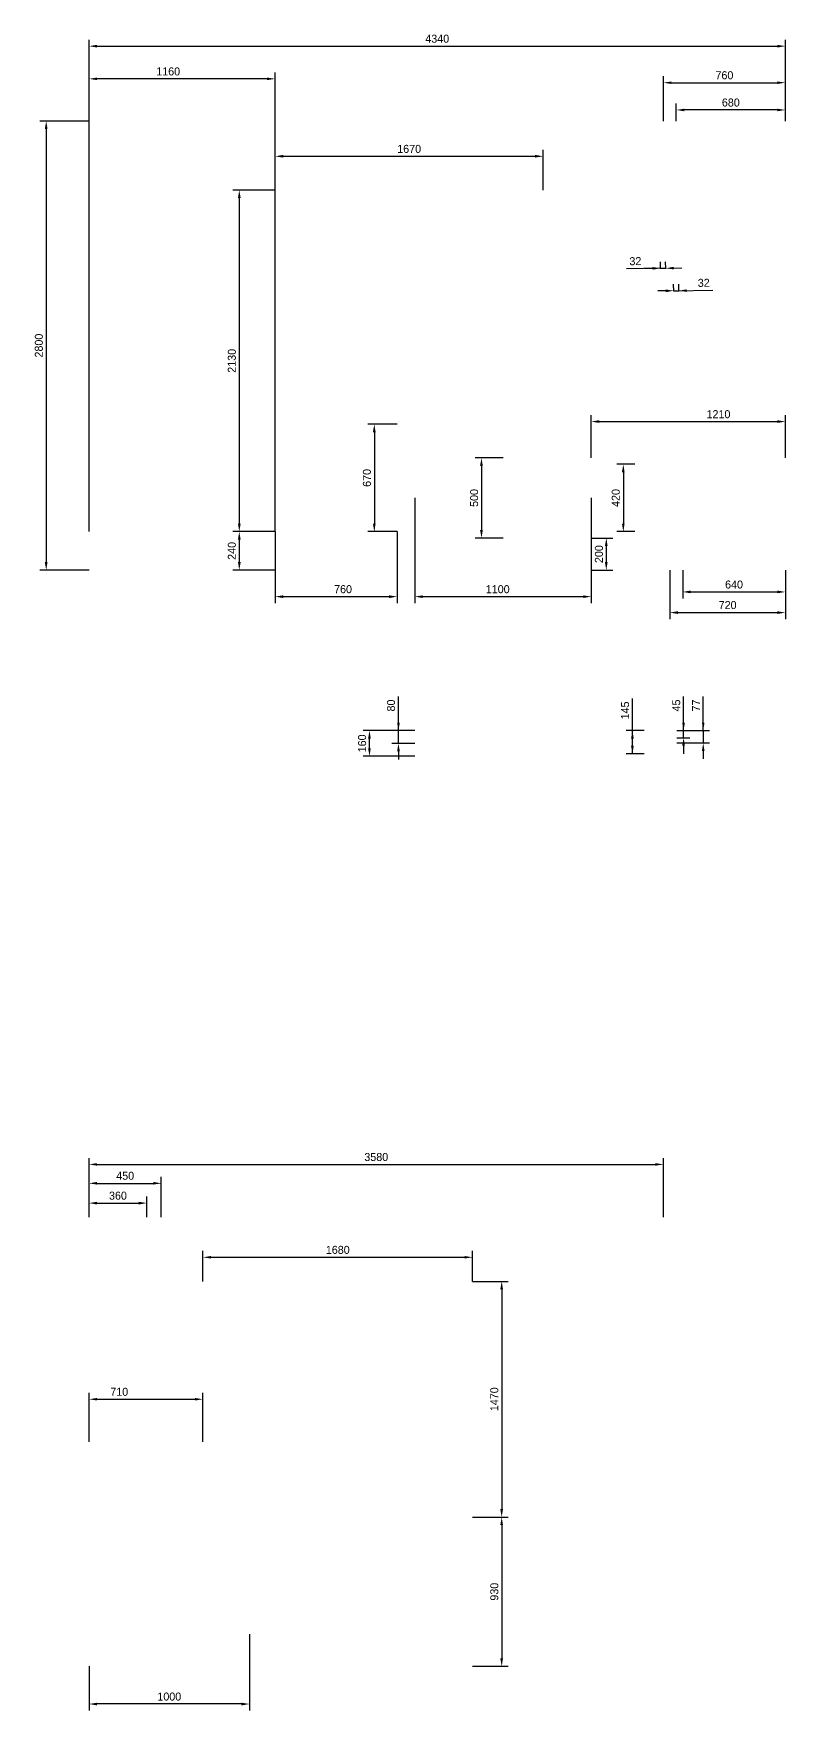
# Model space of a CAD drawing. Header units: millimetres. Extents: x 27201 to 44003, y -1761 to 16863.
# Drawn here: x 27201 to 31887, y 6409 to 16863 of the extents above; entities that cross this region are included whole.
import ezdxf

# ---------------------------------------------------------------- set-up
doc = ezdxf.new("R2010")
doc.units = ezdxf.units.MM
doc.layers.add('08 Размеры', color=7, linetype='Continuous')
doc.styles.get("Standard").update_dxf_attribs({"font": 'Ubuntu-R.ttf'})
doc.dimstyles.new('ISO-25', dxfattribs={"dimtxt": 2.5, "dimasz": 2.5, "dimexe": 1.25, "dimexo": 0.625, "dimtad": 1, "dimtxsty": 'Standard', "dimcen": 2.5, "dimadec": 0, "dimazin": 0, "dimtfac": 1, "dimtmove": 0, "dimatfit": 3, "dimfxl": 1, "dimarcsym": 0})

# ---------------------------------------------------------------- blocks, each defined once
blk = doc.blocks.new('*D76')
at = {"layer": '08 Размеры', "color": 0, "lineweight": -2}
for p, q in [((27547, 16318), (27240, 16318)), ((27280, 16268), (27280, 13568)), ((27547, 13518), (27240, 13518))]:
    blk.add_line(p, q, dxfattribs=at)
at = {"layer": '08 Размеры', "color": 0}
for points in [[(27288, 16268), (27271, 16268), (27280, 16318)], [(27271, 13568), (27288, 13568), (27280, 13518)]]:
    blk.add_solid(points, dxfattribs=at)
at = {"layer": 'Defpoints', "color": 0}
for p in [(27547, 16318), (27280, 13518), (27547, 13518)]:
    blk.add_point(p, dxfattribs=at)
at = {"layer": '08 Размеры', "color": 0, "insert": (27234, 14918), "char_height": 50, "attachment_point": 5, "rotation": 90}
blk.add_mtext('2800', dxfattribs=at)
blk = doc.blocks.new('*D77')
at = {"layer": '08 Размеры', "color": 0, "lineweight": -2}
for p, q in [((27547, 16318), (27547, 16825)), ((27597, 16785), (31837, 16785)), ((31887, 16318), (31887, 16825))]:
    blk.add_line(p, q, dxfattribs=at)
at = {"layer": '08 Размеры', "color": 0}
for points in [[(27597, 16793), (27597, 16776), (27547, 16785)], [(31837, 16776), (31837, 16793), (31887, 16785)]]:
    blk.add_solid(points, dxfattribs=at)
at = {"layer": 'Defpoints', "color": 0}
for p in [(31887, 16785), (27547, 16318), (31887, 16318)]:
    blk.add_point(p, dxfattribs=at)
at = {"layer": '08 Размеры', "color": 0, "insert": (29717, 16831), "char_height": 50, "attachment_point": 5}
blk.add_mtext('4340', dxfattribs=at)
blk = doc.blocks.new('*D78')
at = {"layer": '08 Размеры', "color": 0, "lineweight": -2}
for p, q in [((31207, 16318), (31207, 16427)), ((31887, 16318), (31887, 16427)), ((31837, 16387), (31257, 16387))]:
    blk.add_line(p, q, dxfattribs=at)
at = {"layer": '08 Размеры', "color": 0}
for points in [[(31257, 16395), (31257, 16379), (31207, 16387)], [(31837, 16379), (31837, 16395), (31887, 16387)]]:
    blk.add_solid(points, dxfattribs=at)
at = {"layer": 'Defpoints', "color": 0}
for p in [(31207, 16387), (31207, 16318), (31887, 16318)]:
    blk.add_point(p, dxfattribs=at)
at = {"layer": '08 Размеры', "color": 0, "insert": (31547, 16433), "char_height": 50, "attachment_point": 5}
blk.add_mtext('680', dxfattribs=at)
blk = doc.blocks.new('*D79')
at = {"layer": '08 Размеры', "color": 0, "lineweight": -2}
for p, q in [((31127, 16318), (31127, 16597)), ((31177, 16557), (31837, 16557)), ((31887, 16318), (31887, 16597))]:
    blk.add_line(p, q, dxfattribs=at)
at = {"layer": '08 Размеры', "color": 0}
for points in [[(31177, 16565), (31177, 16549), (31127, 16557)], [(31837, 16549), (31837, 16565), (31887, 16557)]]:
    blk.add_solid(points, dxfattribs=at)
at = {"layer": 'Defpoints', "color": 0}
for p in [(31887, 16557), (31127, 16318), (31887, 16318)]:
    blk.add_point(p, dxfattribs=at)
at = {"layer": '08 Размеры', "color": 0, "insert": (31507, 16603), "char_height": 50, "attachment_point": 5}
blk.add_mtext('760', dxfattribs=at)
blk = doc.blocks.new('*D80')
at = {"layer": '08 Размеры', "color": 0, "lineweight": -2}
for p, q in [((27547, 13758), (27547, 16621)), ((28657, 16581), (27597, 16581)), ((28707, 13758), (28707, 16621))]:
    blk.add_line(p, q, dxfattribs=at)
at = {"layer": '08 Размеры', "color": 0}
for points in [[(27597, 16589), (27597, 16573), (27547, 16581)], [(28657, 16573), (28657, 16589), (28707, 16581)]]:
    blk.add_solid(points, dxfattribs=at)
at = {"layer": 'Defpoints', "color": 0}
for p in [(27547, 16581), (27547, 13758), (28707, 13758)]:
    blk.add_point(p, dxfattribs=at)
at = {"layer": '08 Размеры', "color": 0, "insert": (28040, 16627), "char_height": 50, "attachment_point": 5}
blk.add_mtext('1160', dxfattribs=at)
blk = doc.blocks.new('*D81')
at = {"layer": '08 Размеры', "color": 0, "lineweight": -2}
for p, q in [((28707, 15888), (28443, 15888)), ((28483, 15838), (28483, 13808)), ((28707, 13758), (28443, 13758))]:
    blk.add_line(p, q, dxfattribs=at)
at = {"layer": '08 Размеры', "color": 0}
for points in [[(28492, 15838), (28475, 15838), (28483, 15888)], [(28475, 13808), (28492, 13808), (28483, 13758)]]:
    blk.add_solid(points, dxfattribs=at)
at = {"layer": 'Defpoints', "color": 0}
for p in [(28707, 15888), (28483, 13758), (28707, 13758)]:
    blk.add_point(p, dxfattribs=at)
at = {"layer": '08 Размеры', "color": 0, "insert": (28437, 14823), "char_height": 50, "attachment_point": 5, "rotation": 90}
blk.add_mtext('2130', dxfattribs=at)
blk = doc.blocks.new('*D82')
at = {"layer": '08 Размеры', "color": 0, "lineweight": -2}
for p, q in [((28707, 13758), (28443, 13758)), ((28483, 13708), (28483, 13568)), ((28707, 13518), (28443, 13518))]:
    blk.add_line(p, q, dxfattribs=at)
at = {"layer": '08 Размеры', "color": 0}
for points in [[(28492, 13708), (28475, 13708), (28483, 13758)], [(28475, 13568), (28492, 13568), (28483, 13518)]]:
    blk.add_solid(points, dxfattribs=at)
at = {"layer": 'Defpoints', "color": 0}
for p in [(28707, 13758), (28483, 13518), (28707, 13518)]:
    blk.add_point(p, dxfattribs=at)
at = {"layer": '08 Размеры', "color": 0, "insert": (28437, 13638), "char_height": 50, "attachment_point": 5, "rotation": 90}
blk.add_mtext('240', dxfattribs=at)
blk = doc.blocks.new('*D83')
at = {"layer": '08 Размеры', "color": 0, "lineweight": -2}
for p, q in [((28707, 13758), (28707, 13313)), ((29467, 13758), (29467, 13313)), ((28757, 13353), (29417, 13353))]:
    blk.add_line(p, q, dxfattribs=at)
at = {"layer": '08 Размеры', "color": 0}
for points in [[(28757, 13361), (28757, 13344), (28707, 13353)], [(29417, 13344), (29417, 13361), (29467, 13353)]]:
    blk.add_solid(points, dxfattribs=at)
at = {"layer": 'Defpoints', "color": 0}
for p in [(28707, 13758), (29467, 13758), (29467, 13353)]:
    blk.add_point(p, dxfattribs=at)
at = {"layer": '08 Размеры', "color": 0, "insert": (29130, 13399), "char_height": 50, "attachment_point": 5}
blk.add_mtext('760', dxfattribs=at)
blk = doc.blocks.new('*D84')
at = {"layer": '08 Размеры', "color": 0, "lineweight": -2}
for p, q in [((29467, 14428), (29285, 14428)), ((29325, 14378), (29325, 13808)), ((29467, 13758), (29285, 13758))]:
    blk.add_line(p, q, dxfattribs=at)
at = {"layer": '08 Размеры', "color": 0}
for points in [[(29333, 14378), (29316, 14378), (29325, 14428)], [(29316, 13808), (29333, 13808), (29325, 13758)]]:
    blk.add_solid(points, dxfattribs=at)
at = {"layer": 'Defpoints', "color": 0}
for p in [(29467, 14428), (29325, 13758), (29467, 13758)]:
    blk.add_point(p, dxfattribs=at)
at = {"layer": '08 Размеры', "color": 0, "insert": (29279, 14093), "char_height": 50, "attachment_point": 5, "rotation": 90}
blk.add_mtext('670', dxfattribs=at)
blk = doc.blocks.new('*D85')
at = {"layer": '08 Размеры', "color": 0, "lineweight": -2}
for p, q in [((29577, 13968), (29577, 13313)), ((30677, 13968), (30677, 13313)), ((29627, 13353), (30627, 13353))]:
    blk.add_line(p, q, dxfattribs=at)
at = {"layer": '08 Размеры', "color": 0}
for points in [[(29627, 13361), (29627, 13344), (29577, 13353)], [(30627, 13344), (30627, 13361), (30677, 13353)]]:
    blk.add_solid(points, dxfattribs=at)
at = {"layer": 'Defpoints', "color": 0}
for p in [(29577, 13968), (30677, 13968), (30677, 13353)]:
    blk.add_point(p, dxfattribs=at)
at = {"layer": '08 Размеры', "color": 0, "insert": (30094, 13399), "char_height": 50, "attachment_point": 5}
blk.add_mtext('1100', dxfattribs=at)
blk = doc.blocks.new('*D86')
at = {"layer": '08 Размеры', "color": 0, "lineweight": -2}
for p, q in [((30127, 14218), (29953, 14218)), ((29993, 14168), (29993, 13768)), ((30127, 13718), (29953, 13718))]:
    blk.add_line(p, q, dxfattribs=at)
at = {"layer": '08 Размеры', "color": 0}
for points in [[(30001, 14168), (29984, 14168), (29993, 14218)], [(29984, 13768), (30001, 13768), (29993, 13718)]]:
    blk.add_solid(points, dxfattribs=at)
at = {"layer": 'Defpoints', "color": 0}
for p in [(30127, 14218), (29993, 13718), (30127, 13718)]:
    blk.add_point(p, dxfattribs=at)
at = {"layer": '08 Размеры', "color": 0, "insert": (29947, 13968), "char_height": 50, "attachment_point": 5, "rotation": 90}
blk.add_mtext('500', dxfattribs=at)
blk = doc.blocks.new('*D87')
at = {"layer": '08 Размеры', "color": 0, "lineweight": -2}
for p, q in [((30949, 14178), (30837, 14178)), ((30877, 14128), (30877, 13808)), ((30949, 13758), (30837, 13758))]:
    blk.add_line(p, q, dxfattribs=at)
at = {"layer": '08 Размеры', "color": 0}
for points in [[(30885, 14128), (30868, 14128), (30877, 14178)], [(30868, 13808), (30885, 13808), (30877, 13758)]]:
    blk.add_solid(points, dxfattribs=at)
at = {"layer": 'Defpoints', "color": 0}
for p in [(30949, 14178), (30877, 13758), (30949, 13758)]:
    blk.add_point(p, dxfattribs=at)
at = {"layer": '08 Размеры', "color": 0, "insert": (30830, 13968), "char_height": 50, "attachment_point": 5, "rotation": 90}
blk.add_mtext('420', dxfattribs=at)
blk = doc.blocks.new('*D88')
at = {"layer": '08 Размеры', "color": 0, "lineweight": -2}
for p, q in [((31247, 13518), (31247, 13342)), ((31887, 13518), (31887, 13342)), ((31297, 13382), (31837, 13382))]:
    blk.add_line(p, q, dxfattribs=at)
at = {"layer": '08 Размеры', "color": 0}
for points in [[(31297, 13391), (31297, 13374), (31247, 13382)], [(31837, 13374), (31837, 13391), (31887, 13382)]]:
    blk.add_solid(points, dxfattribs=at)
at = {"layer": 'Defpoints', "color": 0}
for p in [(31247, 13518), (31887, 13518), (31887, 13382)]:
    blk.add_point(p, dxfattribs=at)
at = {"layer": '08 Размеры', "color": 0, "insert": (31567, 13428), "char_height": 50, "attachment_point": 5}
blk.add_mtext('640', dxfattribs=at)
blk = doc.blocks.new('*D89')
at = {"layer": '08 Размеры', "color": 0, "lineweight": -2}
for p, q in [((31167, 13518), (31167, 13213)), ((31887, 13518), (31887, 13213)), ((31217, 13253), (31837, 13253))]:
    blk.add_line(p, q, dxfattribs=at)
at = {"layer": '08 Размеры', "color": 0}
for points in [[(31217, 13262), (31217, 13245), (31167, 13253)], [(31837, 13245), (31837, 13262), (31887, 13253)]]:
    blk.add_solid(points, dxfattribs=at)
at = {"layer": 'Defpoints', "color": 0}
for p in [(31167, 13518), (31887, 13518), (31887, 13253)]:
    blk.add_point(p, dxfattribs=at)
at = {"layer": '08 Размеры', "color": 0, "insert": (31527, 13300), "char_height": 50, "attachment_point": 5}
blk.add_mtext('720', dxfattribs=at)
blk = doc.blocks.new('*D90')
at = {"layer": '08 Размеры', "color": 0, "lineweight": -2}
for p, q in [((30677, 13718), (30811, 13718)), ((30771, 13668), (30771, 13568)), ((30677, 13518), (30811, 13518))]:
    blk.add_line(p, q, dxfattribs=at)
at = {"layer": '08 Размеры', "color": 0}
for points in [[(30779, 13668), (30762, 13668), (30771, 13718)], [(30762, 13568), (30779, 13568), (30771, 13518)]]:
    blk.add_solid(points, dxfattribs=at)
at = {"layer": 'Defpoints', "color": 0}
for p in [(30677, 13718), (30677, 13518), (30771, 13518)]:
    blk.add_point(p, dxfattribs=at)
at = {"layer": '08 Размеры', "color": 0, "insert": (30725, 13618), "char_height": 50, "attachment_point": 5, "rotation": 90}
blk.add_mtext('200', dxfattribs=at)
blk = doc.blocks.new('*D91')
at = {"layer": '08 Размеры', "color": 0, "lineweight": -2}
for p, q in [((28707, 15888), (28707, 16138)), ((30377, 15888), (30377, 16138)), ((28757, 16098), (30327, 16098))]:
    blk.add_line(p, q, dxfattribs=at)
at = {"layer": '08 Размеры', "color": 0}
for points in [[(28757, 16107), (28757, 16090), (28707, 16098)], [(30327, 16090), (30327, 16107), (30377, 16098)]]:
    blk.add_solid(points, dxfattribs=at)
at = {"layer": 'Defpoints', "color": 0}
for p in [(30377, 16098), (28707, 15888), (30377, 15888)]:
    blk.add_point(p, dxfattribs=at)
at = {"layer": '08 Размеры', "color": 0, "insert": (29542, 16144), "char_height": 50, "attachment_point": 5}
blk.add_mtext('1670', dxfattribs=at)
blk = doc.blocks.new('*D92')
at = {"layer": '08 Размеры', "color": 0, "lineweight": -2}
for p, q in [((30677, 14218), (30677, 14484)), ((30727, 14444), (31837, 14444)), ((31887, 14218), (31887, 14484))]:
    blk.add_line(p, q, dxfattribs=at)
at = {"layer": '08 Размеры', "color": 0}
for points in [[(30727, 14453), (30727, 14436), (30677, 14444)], [(31837, 14436), (31837, 14453), (31887, 14444)]]:
    blk.add_solid(points, dxfattribs=at)
at = {"layer": 'Defpoints', "color": 0}
for p in [(31887, 14444), (30677, 14218), (31887, 14218)]:
    blk.add_point(p, dxfattribs=at)
at = {"layer": '08 Размеры', "color": 0, "insert": (31470, 14490), "char_height": 50, "attachment_point": 5}
blk.add_mtext('1210', dxfattribs=at)
blk = doc.blocks.new('*D93')
at = {"layer": '08 Размеры', "color": 0, "lineweight": -2}
for p, q in [((31191, 15258), (31190, 15300)), ((31223, 15258), (31222, 15300)), ((31141, 15259), (31091, 15259)), ((31191, 15260), (31435, 15263)), ((31191, 15260), (31223, 15260))]:
    blk.add_line(p, q, dxfattribs=at)
at = {"layer": '08 Размеры', "color": 0}
for points in [[(31141, 15251), (31140, 15268), (31191, 15260)], [(31272, 15269), (31273, 15253), (31223, 15260)]]:
    blk.add_solid(points, dxfattribs=at)
at = {"layer": 'Defpoints', "color": 0}
for p in [(31191, 15258), (31223, 15260), (31223, 15258)]:
    blk.add_point(p, dxfattribs=at)
at = {"layer": '08 Размеры', "color": 0, "insert": (31378, 15309), "char_height": 50, "attachment_point": 5, "rotation": 0.8185}
blk.add_mtext('32', dxfattribs=at)
blk = doc.blocks.new('*D94')
at = {"layer": '08 Размеры', "color": 0, "lineweight": -2}
for p, q in [((31109, 15400), (30897, 15397)), ((31059, 15399), (31009, 15398)), ((31109, 15397), (31108, 15440)), ((31109, 15400), (31141, 15400)), ((31141, 15398), (31140, 15440)), ((31191, 15401), (31241, 15402))]:
    blk.add_line(p, q, dxfattribs=at)
at = {"layer": '08 Размеры', "color": 0}
for points in [[(31059, 15391), (31058, 15408), (31109, 15400)], [(31190, 15409), (31191, 15393), (31141, 15400)]]:
    blk.add_solid(points, dxfattribs=at)
at = {"layer": 'Defpoints', "color": 0}
for p in [(31109, 15397), (31141, 15400), (31141, 15398)]:
    blk.add_point(p, dxfattribs=at)
at = {"layer": '08 Размеры', "color": 0, "insert": (30952, 15444), "char_height": 50, "attachment_point": 5, "rotation": 0.8185}
blk.add_mtext('32', dxfattribs=at)
blk = doc.blocks.new('*D97')
at = {"layer": '08 Размеры', "color": 0, "lineweight": -2}
for p, q in [((29475, 12438), (29475, 12731)), ((29475, 12568), (29475, 12618)), ((29577, 12518), (29435, 12518)), ((29475, 12438), (29475, 12518)), ((29577, 12438), (29435, 12438)), ((29475, 12388), (29475, 12338))]:
    blk.add_line(p, q, dxfattribs=at)
at = {"layer": '08 Размеры', "color": 0}
for points in [[(29467, 12568), (29484, 12568), (29475, 12518)], [(29484, 12388), (29467, 12388), (29475, 12438)]]:
    blk.add_solid(points, dxfattribs=at)
at = {"layer": 'Defpoints', "color": 0}
for p in [(29475, 12518), (29577, 12518), (29577, 12438)]:
    blk.add_point(p, dxfattribs=at)
at = {"layer": '08 Размеры', "color": 0, "insert": (29429, 12674), "char_height": 50, "attachment_point": 5, "rotation": 90}
blk.add_mtext('80', dxfattribs=at)
blk = doc.blocks.new('*D98')
at = {"layer": '08 Размеры', "color": 0, "lineweight": -2}
for p, q in [((29577, 12518), (29255, 12518)), ((29295, 12408), (29295, 12468)), ((29577, 12358), (29255, 12358))]:
    blk.add_line(p, q, dxfattribs=at)
at = {"layer": '08 Размеры', "color": 0}
for points in [[(29303, 12468), (29286, 12468), (29295, 12518)], [(29286, 12408), (29303, 12408), (29295, 12358)]]:
    blk.add_solid(points, dxfattribs=at)
at = {"layer": 'Defpoints', "color": 0}
for p in [(29295, 12518), (29577, 12518), (29577, 12358)]:
    blk.add_point(p, dxfattribs=at)
at = {"layer": '08 Размеры', "color": 0, "insert": (29249, 12438), "char_height": 50, "attachment_point": 5, "rotation": 90}
blk.add_mtext('160', dxfattribs=at)
blk = doc.blocks.new('*D99')
at = {"layer": '08 Размеры', "color": 0, "lineweight": -2}
for p, q in [((30934, 12373), (30934, 12718)), ((31006, 12518), (30894, 12518)), ((30934, 12423), (30934, 12468)), ((31006, 12373), (30894, 12373))]:
    blk.add_line(p, q, dxfattribs=at)
at = {"layer": '08 Размеры', "color": 0}
for points in [[(30942, 12468), (30925, 12468), (30934, 12518)], [(30925, 12423), (30942, 12423), (30934, 12373)]]:
    blk.add_solid(points, dxfattribs=at)
at = {"layer": 'Defpoints', "color": 0}
for p in [(30934, 12518), (31006, 12518), (31006, 12373)]:
    blk.add_point(p, dxfattribs=at)
at = {"layer": '08 Размеры', "color": 0, "insert": (30888, 12643), "char_height": 50, "attachment_point": 5, "rotation": 90}
blk.add_mtext('145', dxfattribs=at)
blk = doc.blocks.new('*D100')
at = {"layer": '08 Размеры', "color": 0, "lineweight": -2}
for p, q in [((31252, 12473), (31252, 12731)), ((31252, 12568), (31252, 12618)), ((31211, 12518), (31292, 12518)), ((31211, 12473), (31292, 12473)), ((31252, 12473), (31252, 12518)), ((31252, 12423), (31252, 12373))]:
    blk.add_line(p, q, dxfattribs=at)
at = {"layer": '08 Размеры', "color": 0}
for points in [[(31244, 12568), (31261, 12568), (31252, 12518)], [(31261, 12423), (31244, 12423), (31252, 12473)]]:
    blk.add_solid(points, dxfattribs=at)
at = {"layer": 'Defpoints', "color": 0}
for p in [(31211, 12518), (31211, 12473), (31252, 12518)]:
    blk.add_point(p, dxfattribs=at)
at = {"layer": '08 Размеры', "color": 0, "insert": (31207, 12674), "char_height": 50, "attachment_point": 5, "rotation": 90}
blk.add_mtext('45', dxfattribs=at)
blk = doc.blocks.new('*D101')
at = {"layer": '08 Размеры', "color": 0, "lineweight": -2}
for p, q in [((31375, 12518), (31375, 12730)), ((31375, 12568), (31375, 12618)), ((31212, 12518), (31415, 12518)), ((31375, 12518), (31375, 12441)), ((31211, 12441), (31415, 12441)), ((31375, 12391), (31375, 12341))]:
    blk.add_line(p, q, dxfattribs=at)
at = {"layer": '08 Размеры', "color": 0}
for points in [[(31367, 12568), (31383, 12568), (31375, 12518)], [(31383, 12391), (31367, 12391), (31375, 12441)]]:
    blk.add_solid(points, dxfattribs=at)
at = {"layer": 'Defpoints', "color": 0}
for p in [(31212, 12518), (31211, 12441), (31375, 12441)]:
    blk.add_point(p, dxfattribs=at)
at = {"layer": '08 Размеры', "color": 0, "insert": (31330, 12674), "char_height": 50, "attachment_point": 5, "rotation": 90}
blk.add_mtext('77', dxfattribs=at)
blk = doc.blocks.new('*D114')
at = {"layer": '08 Размеры', "color": 0, "lineweight": -2}
for p, q in [((27547, 9484), (27547, 9853)), ((31127, 9484), (31127, 9853)), ((27597, 9813), (31077, 9813))]:
    blk.add_line(p, q, dxfattribs=at)
at = {"layer": '08 Размеры', "color": 0}
for points in [[(27597, 9821), (27597, 9805), (27547, 9813)], [(31077, 9805), (31077, 9821), (31127, 9813)]]:
    blk.add_solid(points, dxfattribs=at)
at = {"layer": 'Defpoints', "color": 0}
for p in [(31127, 9813), (27547, 9484), (31127, 9484)]:
    blk.add_point(p, dxfattribs=at)
at = {"layer": '08 Размеры', "color": 0, "insert": (29337, 9859), "char_height": 50, "attachment_point": 5}
blk.add_mtext('3580', dxfattribs=at)
blk = doc.blocks.new('*D115')
at = {"layer": '08 Размеры', "color": 0, "lineweight": -2}
for p, q in [((27547, 9484), (27547, 9612)), ((27597, 9572), (27857, 9572)), ((27907, 9484), (27907, 9612))]:
    blk.add_line(p, q, dxfattribs=at)
at = {"layer": '08 Размеры', "color": 0}
for points in [[(27597, 9580), (27597, 9563), (27547, 9572)], [(27857, 9563), (27857, 9580), (27907, 9572)]]:
    blk.add_solid(points, dxfattribs=at)
at = {"layer": 'Defpoints', "color": 0}
for p in [(27907, 9572), (27547, 9484), (27907, 9484)]:
    blk.add_point(p, dxfattribs=at)
at = {"layer": '08 Размеры', "color": 0, "insert": (27727, 9618), "char_height": 50, "attachment_point": 5}
blk.add_mtext('360', dxfattribs=at)
blk = doc.blocks.new('*D116')
at = {"layer": '08 Размеры', "color": 0, "lineweight": -2}
for p, q in [((27547, 9484), (27547, 9735)), ((27997, 9484), (27997, 9735)), ((27597, 9695), (27947, 9695))]:
    blk.add_line(p, q, dxfattribs=at)
at = {"layer": '08 Размеры', "color": 0}
for points in [[(27597, 9704), (27597, 9687), (27547, 9695)], [(27947, 9687), (27947, 9704), (27997, 9695)]]:
    blk.add_solid(points, dxfattribs=at)
at = {"layer": 'Defpoints', "color": 0}
for p in [(27997, 9695), (27547, 9484), (27997, 9484)]:
    blk.add_point(p, dxfattribs=at)
at = {"layer": '08 Размеры', "color": 0, "insert": (27772, 9742), "char_height": 50, "attachment_point": 5}
blk.add_mtext('450', dxfattribs=at)
blk = doc.blocks.new('*D117')
at = {"layer": '08 Размеры', "color": 0, "lineweight": -2}
for p, q in [((27547, 8084), (27547, 8389)), ((28257, 8084), (28257, 8389)), ((27597, 8349), (28207, 8349))]:
    blk.add_line(p, q, dxfattribs=at)
at = {"layer": '08 Размеры', "color": 0}
for points in [[(27597, 8357), (27597, 8341), (27547, 8349)], [(28207, 8341), (28207, 8357), (28257, 8349)]]:
    blk.add_solid(points, dxfattribs=at)
at = {"layer": 'Defpoints', "color": 0}
for p in [(28257, 8349), (27547, 8084), (28257, 8084)]:
    blk.add_point(p, dxfattribs=at)
at = {"layer": '08 Размеры', "color": 0, "insert": (27735, 8395), "char_height": 50, "attachment_point": 5}
blk.add_mtext('710', dxfattribs=at)
blk = doc.blocks.new('*D118')
at = {"layer": '08 Размеры', "color": 0, "lineweight": -2}
for p, q in [((28257, 9084), (28257, 9274)), ((28307, 9234), (29887, 9234)), ((29937, 9084), (29937, 9274))]:
    blk.add_line(p, q, dxfattribs=at)
at = {"layer": '08 Размеры', "color": 0}
for points in [[(28307, 9242), (28307, 9226), (28257, 9234)], [(29887, 9226), (29887, 9242), (29937, 9234)]]:
    blk.add_solid(points, dxfattribs=at)
at = {"layer": 'Defpoints', "color": 0}
for p in [(29937, 9234), (28257, 9084), (29937, 9084)]:
    blk.add_point(p, dxfattribs=at)
at = {"layer": '08 Размеры', "color": 0, "insert": (29097, 9280), "char_height": 50, "attachment_point": 5}
blk.add_mtext('1680', dxfattribs=at)
blk = doc.blocks.new('*D119')
at = {"layer": '08 Размеры', "color": 0, "lineweight": -2}
for p, q in [((29937, 9084), (30159, 9084)), ((30119, 9034), (30119, 7664)), ((29937, 7614), (30159, 7614))]:
    blk.add_line(p, q, dxfattribs=at)
at = {"layer": '08 Размеры', "color": 0}
for points in [[(30127, 9034), (30110, 9034), (30119, 9084)], [(30110, 7664), (30127, 7664), (30119, 7614)]]:
    blk.add_solid(points, dxfattribs=at)
at = {"layer": 'Defpoints', "color": 0}
for p in [(29937, 9084), (29937, 7614), (30119, 7614)]:
    blk.add_point(p, dxfattribs=at)
at = {"layer": '08 Размеры', "color": 0, "insert": (30073, 8349), "char_height": 50, "attachment_point": 5, "rotation": 90}
blk.add_mtext('1470', dxfattribs=at)
blk = doc.blocks.new('*D120')
at = {"layer": '08 Размеры', "color": 0, "lineweight": -2}
for p, q in [((29937, 7614), (30159, 7614)), ((30119, 7564), (30119, 6734)), ((29937, 6684), (30159, 6684))]:
    blk.add_line(p, q, dxfattribs=at)
at = {"layer": '08 Размеры', "color": 0}
for points in [[(30127, 7564), (30110, 7564), (30119, 7614)], [(30110, 6734), (30127, 6734), (30119, 6684)]]:
    blk.add_solid(points, dxfattribs=at)
at = {"layer": 'Defpoints', "color": 0}
for p in [(29937, 7614), (29937, 6684), (30119, 6684)]:
    blk.add_point(p, dxfattribs=at)
at = {"layer": '08 Размеры', "color": 0, "insert": (30073, 7149), "char_height": 50, "attachment_point": 5, "rotation": 90}
blk.add_mtext('930', dxfattribs=at)
blk = doc.blocks.new('*D121')
at = {"layer": '08 Размеры', "color": 0, "lineweight": -2}
for p, q in [((28547, 6884), (28547, 6409)), ((27547, 6684), (27547, 6409)), ((28497, 6449), (27597, 6449))]:
    blk.add_line(p, q, dxfattribs=at)
at = {"layer": '08 Размеры', "color": 0}
for points in [[(27597, 6457), (27597, 6440), (27547, 6449)], [(28497, 6440), (28497, 6457), (28547, 6449)]]:
    blk.add_solid(points, dxfattribs=at)
at = {"layer": 'Defpoints', "color": 0}
for p in [(28547, 6884), (27547, 6684), (27547, 6449)]:
    blk.add_point(p, dxfattribs=at)
at = {"layer": '08 Размеры', "color": 0, "insert": (28047, 6495), "char_height": 50, "attachment_point": 5}
blk.add_mtext('1000', dxfattribs=at)

msp = doc.modelspace()

# ---------------------------------------------------------------- dimensions: what is measured, and where the dimension line sits
at = {"layer": '08 Размеры'}
for base, p1, p2, picture, middle in [((31887.477, 16784.557), (27547.477, 16317.511), (31887.477, 16317.511), '*D77', (29717.477, 16784.557)), ((27547.477, 16581.059), (28707.477, 13757.511), (27547.477, 13757.511), '*D80', (28039.598, 16581.059)), ((31887.477, 16556.954), (31127.477, 16317.511), (31887.477, 16318.136), '*D79', (31507.477, 16556.954)), ((31887.477, 14444.293), (30677.477, 14217.511), (31887.477, 14217.511), '*D92', (31470.413, 14444.293)), ((30677.477, 13352.609), (29577.477, 13967.511), (30677.477, 13967.511), '*D85', (30094.406, 13352.609)), ((29467.477, 13352.609), (28707.477, 13757.511), (29467.477, 13757.511), '*D83', (29129.71, 13352.609)), ((31887.477, 13382.364), (31247.477, 13517.511), (31887.477, 13517.511), '*D88', (31567.477, 13382.364)), ((28257.477, 8348.845), (27547.477, 8083.845), (28257.477, 8083.845), '*D117', (27735.047, 8348.845))]:
    dim = msp.add_linear_dim(base=base, p1=p1, p2=p2, dimstyle='ISO-25', override={"dimtxt": 50, "dimasz": 50, "dimexe": 40, "dimexo": 0, "dimgap": 20}, dxfattribs=at)
    dim.commit()
    dim.dimension.update_dxf_attribs({"geometry": picture, "text_midpoint": middle, "dimtype": 160})
for base, p1, p2, picture, middle in [((31207.477, 16387.016), (31887.477, 16317.511), (31207.477, 16317.511), '*D78', (31547.477, 16433.135)), ((30377.477, 16098.232), (28707.477, 15887.511), (30377.477, 15887.511), '*D91', (29542.477, 16144.35)), ((31887.477, 13253.387), (31167.477, 13517.511), (31887.477, 13517.511), '*D89', (31527.477, 13299.505)), ((31127.477, 9813.094), (27547.477, 9483.845), (31127.477, 9483.845), '*D114', (29337.477, 9859.212)), ((27997.477, 9695.469), (27547.477, 9484.47), (27997.477, 9483.845), '*D116', (27772.477, 9741.587)), ((27907.477, 9571.527), (27547.477, 9483.845), (27907.477, 9483.845), '*D115', (27727.477, 9617.645)), ((29937.477, 9234.083), (28257.477, 9083.845), (29937.477, 9083.845), '*D118', (29097.477, 9280.201)), ((27547.477, 6448.683), (28547.477, 6883.845), (27547.477, 6683.845), '*D121', (28047.477, 6494.801))]:
    dim = msp.add_linear_dim(base=base, p1=p1, p2=p2, dimstyle='ISO-25', override={"dimtxt": 50, "dimasz": 50, "dimexe": 40, "dimexo": 0, "dimgap": 20}, dxfattribs=at)
    dim.commit()
    dim.dimension.update_dxf_attribs({"geometry": picture, "text_midpoint": middle})
for base, p1, p2, picture, middle in [((27279.802, 13517.511), (27547.477, 16317.511), (27547.477, 13517.511), '*D76', (27233.684, 14917.511)), ((28483.208, 13757.511), (28707.477, 15887.511), (28707.477, 13757.511), '*D81', (28437.09, 14822.511)), ((29324.649, 13757.511), (29467.477, 14427.511), (29467.477, 13757.511), '*D84', (29278.53, 14092.511)), ((29992.814, 13717.511), (30127.477, 14217.511), (30127.477, 13717.511), '*D86', (29946.696, 13967.511)), ((30876.535, 13757.511), (30949.494, 14177.511), (30949.494, 13757.511), '*D87', (30830.417, 13967.511)), ((28483.208, 13517.511), (28706.852, 13757.511), (28706.852, 13517.511), '*D82', (28437.09, 13637.511)), ((29294.678, 12517.511), (29577.477, 12357.511), (29577.477, 12517.511), '*D98', (29248.56, 12437.511)), ((30118.798, 7613.845), (29937.477, 9083.845), (29937.477, 7613.845), '*D119', (30072.68, 8348.845)), ((30118.798, 6683.845), (29937.477, 7613.845), (29937.477, 6683.845), '*D120', (30072.68, 7148.845))]:
    dim = msp.add_linear_dim(base=base, p1=p1, p2=p2, angle=90, dimstyle='ISO-25', override={"dimtxt": 50, "dimasz": 50, "dimexe": 40, "dimexo": 0, "dimgap": 20}, dxfattribs=at)
    dim.commit()
    dim.dimension.update_dxf_attribs({"geometry": picture, "text_midpoint": middle})
for base, p1, p2, angle, picture, middle, dimtype in [((31140.58, 15400.379), (31108.622, 15397.467), (31140.615, 15397.924), 0.8184555, '*D94', (30952.564, 15397.693), 161), ((30770.778, 13517.511), (30677.477, 13717.511), (30677.477, 13517.511), 90, '*D90', (30770.778, 13617.511), 160), ((29475.383, 12517.511), (29577.477, 12437.511), (29577.477, 12517.511), 90, '*D97', (29475.383, 12674.416), 160), ((30933.744, 12517.511), (31005.559, 12372.511), (31005.559, 12517.511), 90, '*D99', (30933.744, 12642.562), 160), ((31252.425, 12517.511), (31211.477, 12472.511), (31211.477, 12517.511), 90, '*D100', (31252.425, 12674.127), 160), ((31374.986, 12440.511), (31212.102, 12517.511), (31211.477, 12440.511), 90, '*D101', (31374.986, 12673.767), 160)]:
    dim = msp.add_linear_dim(base=base, p1=p1, p2=p2, angle=angle, dimstyle='ISO-25', override={"dimtxt": 50, "dimasz": 50, "dimexe": 40, "dimexo": 0, "dimgap": 20}, dxfattribs=at)
    dim.commit()
    dim.dimension.update_dxf_attribs({"geometry": picture, "text_midpoint": middle, "dimtype": dimtype})
dim = msp.add_aligned_dim(p1=(31190.621, 15257.511), p2=(31222.614, 15257.968), distance=2.456, dimstyle='ISO-25', override={"dimtxt": 50, "dimasz": 50, "dimexe": 40, "dimexo": 0, "dimgap": 20}, dxfattribs=at)
dim.commit()
dim.dimension.update_dxf_attribs({"geometry": '*D93', "text_midpoint": (31377.943, 15308.766)})

doc.saveas('drawing.dxf')
